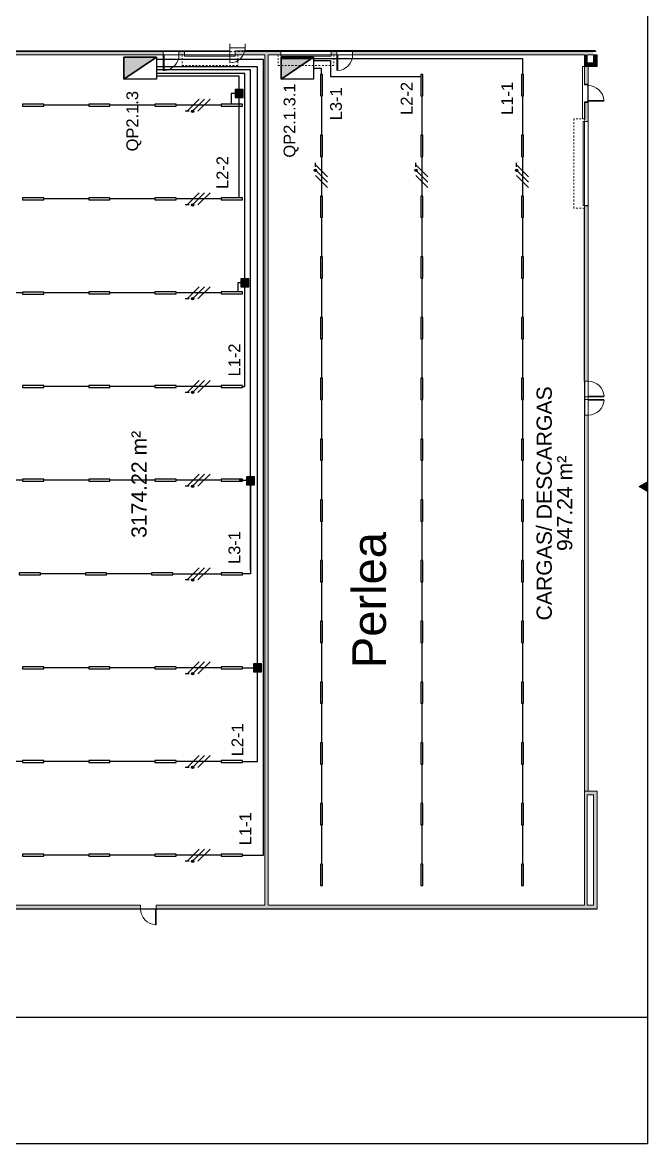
# Model space of a CAD drawing. Header units: millimetres. Extents: x -32 to 1412, y -324 to 2887.
# Drawn here: x 1259.4 to 1296.5, y 1829 to 1895.6 of the extents above; entities that cross this region are included whole.
import ezdxf

# ---------------------------------------------------------------- set-up
doc = ezdxf.new("R2010")
doc.units = ezdxf.units.MM
doc.header["$LTSCALE"] = 0.5
doc.linetypes.add('HIDDEN', pattern=[9.525, 6.35, -3.175])
doc.linetypes.add('Tracejado - 0_53_0_53', pattern=[0.00106, 0.00053, -0.00053])
doc.layers.get('0').update_dxf_attribs({"linetype": 'CONTINUOUS'})
for name, color, linetype, lineweight in [('Anotações', 7, 'CONTINUOUS', 5), ('Arq_Janelas_C', 7, 'CONTINUOUS', 9), ('Arq_Paredes', 7, 'CONTINUOUS', 5), ('Arq_Paredes_C', 7, 'CONTINUOUS', 9), ('Arq_pavimentos', 7, 'CONTINUOUS', 5), ('Arq_Portas', 7, 'CONTINUOUS', 5), ('Arq_Portas Folhas C', 7, 'CONTINUOUS', 9), ('arquitetura', 252, 'CONTINUOUS', 5), ('luminarias', 1, 'CONTINUOUS', 30), ('quadros eletricos', 3, 'CONTINUOUS', 30)]:
    doc.layers.add(name, color=color, linetype=linetype, lineweight=lineweight)
doc.layers.add('aparelhagem', color=3, linetype='CONTINUOUS')
doc.layers.add('ESQUADRIA', color=7, linetype='CONTINUOUS')
doc.styles.add('Arial nw', font='ARIALN.TTF')
doc.styles.add('Arial_5', font='arial.ttf', dxfattribs={"height": 0.9})

msp = doc.modelspace()

# ---------------------------------------------------------------- hatches: boundary and pattern name
msp.add_hatch(color=7).paths.add_polyline_path([(1296.016, 1868.02), (1296.515, 1868.308), (1296.515, 1867.732)])
at = {"layer": 'aparelhagem'}
h = msp.add_hatch(color=256, dxfattribs=at)
edge = h.paths.add_edge_path()
edge.add_arc((1269.531, 1890.308), 0.069, 0, 360)
h = msp.add_hatch(color=256, dxfattribs=at)
edge = h.paths.add_edge_path()
edge.add_arc((1276.813, 1886.803), 0.069, 0, 360)
h = msp.add_hatch(color=256, dxfattribs=at)
edge = h.paths.add_edge_path()
edge.add_arc((1282.779, 1886.803), 0.069, 0, 360)
h = msp.add_hatch(color=256, dxfattribs=at)
edge = h.paths.add_edge_path()
edge.add_arc((1288.745, 1886.803), 0.069, 0, 360)
h = msp.add_hatch(color=256, dxfattribs=at)
edge = h.paths.add_edge_path()
edge.add_arc((1269.531, 1884.742), 0.069, 0, 360)
h = msp.add_hatch(color=256, dxfattribs=at)
edge = h.paths.add_edge_path()
edge.add_arc((1269.531, 1879.176), 0.069, 0, 360)
h = msp.add_hatch(color=256, dxfattribs=at)
edge = h.paths.add_edge_path()
edge.add_arc((1269.531, 1873.61), 0.069, 0, 360)
h = msp.add_hatch(color=256, dxfattribs=at)
edge = h.paths.add_edge_path()
edge.add_arc((1269.531, 1868.044), 0.069, 0, 360)
h = msp.add_hatch(color=256, dxfattribs=at)
edge = h.paths.add_edge_path()
edge.add_arc((1269.531, 1862.478), 0.069, 0, 360)
h = msp.add_hatch(color=256, dxfattribs=at)
edge = h.paths.add_edge_path()
edge.add_arc((1269.531, 1856.912), 0.069, 0, 360)
h = msp.add_hatch(color=256, dxfattribs=at)
edge = h.paths.add_edge_path()
edge.add_arc((1269.531, 1851.346), 0.069, 0, 360)
h = msp.add_hatch(color=256, dxfattribs=at)
edge = h.paths.add_edge_path()
edge.add_arc((1269.531, 1845.78), 0.069, 0, 360)
at = {"layer": 'Arq_Paredes'}
h = msp.add_hatch(color=252, dxfattribs=at)
h.paths.add_polyline_path([(1293.29, 1893.66), (1293.29, 1893.9), (1279.02, 1893.9), (1279.02, 1893.66), (1292.925, 1893.66)], flags=0)
h.paths.add_polyline_path([(1278.09, 1893.66), (1278.09, 1893.9), (1277.755, 1893.9), (1277.755, 1893.66)], flags=0)
h.paths.add_polyline_path([(1274.755, 1893.9), (1272.055, 1893.9), (1272.055, 1893.66), (1274.755, 1893.66)], flags=0)
h.paths.add_polyline_path([(1269.055, 1893.66), (1269.055, 1893.9), (1268.72, 1893.9), (1268.72, 1893.66)], flags=0)
h.paths.add_polyline_path([(1267.79, 1893.9), (1232.061, 1893.9), (1232.061, 1893.66), (1267.79, 1893.66)], flags=0)
h.paths.add_polyline_path([(1231.131, 1893.9), (1217.006, 1893.9), (1217.006, 1893.66), (1231.131, 1893.66)], flags=0)
for points in [[(1274.016, 1893.66), (1273.816, 1893.66), (1273.816, 1843.164), (1274.016, 1843.164), (1274.016, 1877.728)], [(1292.925, 1893.66), (1292.775, 1893.66), (1292.775, 1893.187), (1292.925, 1893.187)], [(1293.304, 1892.961), (1293.304, 1893.187), (1292.775, 1893.187), (1292.775, 1892.961), (1293.001, 1892.961)], [(1293.53, 1892.961), (1293.53, 1893.66), (1293.304, 1893.66), (1293.304, 1892.961)], [(1293.53, 1842.938), (1293.53, 1849.939), (1293.304, 1849.939), (1293.304, 1842.938)], [(1292.925, 1849.713), (1292.775, 1849.713), (1292.775, 1843.164), (1292.925, 1843.164)]]:
    msp.add_hatch(color=252, dxfattribs=at).paths.add_polyline_path(points, flags=0)
h = msp.add_hatch(color=252, dxfattribs=at)
h.dxf.hatch_style = 1
h.paths.add_polyline_path([(1292.775, 1892.961), (1292.775, 1891.909), (1293.001, 1891.909), (1293.001, 1892.961)])
h.paths.add_polyline_path([(1292.775, 1872.271), (1292.775, 1849.939), (1293.001, 1849.939), (1293.001, 1872.271)])
h.paths.add_polyline_path([(1292.775, 1884.709), (1292.775, 1884.559), (1292.775, 1874.274), (1293.001, 1874.274), (1293.001, 1884.709)])
h.paths.add_polyline_path([(1292.775, 1890.834), (1292.775, 1889.859), (1292.775, 1889.709), (1293.001, 1889.709), (1293.001, 1890.834)])
h.paths.add_polyline_path([(1293.304, 1849.939), (1292.775, 1849.939), (1292.775, 1849.713), (1293.304, 1849.713)])
h = msp.add_hatch(color=252, dxfattribs=at)
h.paths.add_polyline_path([(1293.304, 1843.164), (1267.375, 1843.164), (1267.375, 1842.938), (1293.304, 1842.938)], flags=0)
h.paths.add_polyline_path([(1266.445, 1842.938), (1266.445, 1843.164), (1217.035, 1843.164), (1217.035, 1842.938), (1264.213, 1842.938)], flags=0)
h.paths.add_polyline_path([(1214.035, 1843.164), (1212.326, 1843.164), (1212.326, 1842.938), (1214.035, 1842.938)], flags=0)
h.paths.add_polyline_path([(1211.396, 1842.938), (1211.396, 1843.164), (1210.956, 1843.164), (1210.956, 1842.938)], flags=0)
at = {"layer": 'quadros eletricos'}
for points in [[(1265.452, 1892.205), (1267.382, 1893.512), (1265.452, 1893.512)], [(1274.776, 1892.205), (1276.706, 1893.512), (1274.776, 1893.512)]]:
    msp.add_hatch(color=256, dxfattribs=at).paths.add_polyline_path(points)
at = {"layer": 'quadros eletricos', "ltscale": 10}
for points in [[(1272.525, 1891.591), (1272.056, 1891.591), (1272.056, 1891.121), (1272.525, 1891.121)], [(1272.862, 1880.351), (1272.393, 1880.351), (1272.393, 1879.881), (1272.862, 1879.881)], [(1273.202, 1868.604), (1272.732, 1868.604), (1272.732, 1868.135), (1273.202, 1868.135)], [(1273.619, 1857.503), (1273.149, 1857.503), (1273.149, 1857.034), (1273.619, 1857.034)]]:
    msp.add_hatch(color=256, dxfattribs=at).paths.add_polyline_path(points)

# ---------------------------------------------------------------- linework, layer by layer
msp.add_line((1296.515, 1892.084), (1296.515, 1829.015))
at = {"color": 252}
for p, q in [((1292.775, 1890.834), (1292.775, 1889.859)), ((1292.775, 1884.709), (1293.001, 1884.709)), ((1292.775, 1874.274), (1292.775, 1884.559)), ((1292.775, 1874.274), (1292.775, 1872.271))]:
    msp.add_line(p, q, dxfattribs=at)
at = {"color": 7}
msp.add_lwpolyline([(1296.016, 1868.02), (1296.515, 1868.308), (1296.515, 1867.732)], close=True, dxfattribs=at)
at = {"layer": 'aparelhagem'}
for p, q in [((1269.214, 1890.308), (1269.927, 1891.021)), ((1269.531, 1890.308), (1270.244, 1891.021)), ((1269.848, 1890.308), (1270.561, 1891.021)), ((1269.332, 1890.308), (1269.097, 1890.308)), ((1276.813, 1887.003), (1276.813, 1887.237)), ((1282.779, 1887.003), (1282.779, 1887.237)), ((1288.745, 1887.003), (1288.745, 1887.237)), ((1276.813, 1887.12), (1277.525, 1886.407)), ((1276.813, 1886.803), (1277.525, 1886.09)), ((1282.779, 1887.12), (1283.491, 1886.407)), ((1282.779, 1886.803), (1283.491, 1886.09)), ((1288.745, 1887.12), (1289.457, 1886.407)), ((1288.745, 1886.803), (1289.457, 1886.09)), ((1276.813, 1886.486), (1277.525, 1885.773)), ((1282.779, 1886.486), (1283.491, 1885.773)), ((1288.745, 1886.486), (1289.457, 1885.773)), ((1269.214, 1884.742), (1269.927, 1885.455)), ((1269.531, 1884.742), (1270.244, 1885.455)), ((1269.848, 1884.742), (1270.561, 1885.455)), ((1269.332, 1884.742), (1269.097, 1884.742)), ((1269.214, 1879.176), (1269.927, 1879.889)), ((1269.531, 1879.176), (1270.244, 1879.889)), ((1269.848, 1879.176), (1270.561, 1879.889)), ((1269.332, 1879.176), (1269.097, 1879.176)), ((1269.214, 1873.61), (1269.927, 1874.323)), ((1269.531, 1873.61), (1270.244, 1874.323)), ((1269.848, 1873.61), (1270.561, 1874.323)), ((1269.332, 1873.61), (1269.097, 1873.61)), ((1269.214, 1868.044), (1269.927, 1868.757)), ((1269.531, 1868.044), (1270.244, 1868.757)), ((1269.848, 1868.044), (1270.561, 1868.757)), ((1269.332, 1868.044), (1269.097, 1868.044)), ((1269.214, 1862.478), (1269.927, 1863.191)), ((1269.531, 1862.478), (1270.244, 1863.191)), ((1269.848, 1862.478), (1270.561, 1863.191)), ((1269.332, 1862.478), (1269.097, 1862.478)), ((1269.214, 1856.912), (1269.927, 1857.625)), ((1269.531, 1856.912), (1270.244, 1857.625)), ((1269.848, 1856.912), (1270.561, 1857.625)), ((1269.332, 1856.912), (1269.097, 1856.912)), ((1269.214, 1851.346), (1269.927, 1852.059)), ((1269.531, 1851.346), (1270.244, 1852.059)), ((1269.848, 1851.346), (1270.561, 1852.059)), ((1269.332, 1851.346), (1269.097, 1851.346)), ((1269.214, 1845.78), (1269.927, 1846.493)), ((1269.531, 1845.78), (1270.244, 1846.493)), ((1269.848, 1845.78), (1270.561, 1846.493)), ((1269.332, 1845.78), (1269.097, 1845.78))]:
    msp.add_line(p, q, dxfattribs=at)
for centre in [(1269.531, 1890.308), (1269.531, 1890.308), (1276.813, 1886.803), (1276.813, 1886.803), (1282.779, 1886.803), (1282.779, 1886.803), (1288.745, 1886.803), (1288.745, 1886.803), (1269.531, 1884.742), (1269.531, 1884.742), (1269.531, 1879.176), (1269.531, 1879.176), (1269.531, 1873.61), (1269.531, 1873.61), (1269.531, 1868.044), (1269.531, 1868.044), (1269.531, 1862.478), (1269.531, 1862.478), (1269.531, 1856.912), (1269.531, 1856.912), (1269.531, 1851.346), (1269.531, 1851.346), (1269.531, 1845.78), (1269.531, 1845.78)]:
    msp.add_circle(centre, 0.069, dxfattribs=at)
at = {"layer": 'Arq_Janelas_C', "color": 252}
for p, q in [((1292.775, 1891.909), (1292.775, 1891.877)), ((1292.947, 1891.877), (1292.775, 1891.877)), ((1293.001, 1891.89), (1292.947, 1891.89)), ((1292.947, 1891.89), (1292.947, 1891.846)), ((1292.991, 1891.846), (1292.947, 1891.846)), ((1292.969, 1891.846), (1292.969, 1890.897)), ((1292.991, 1891.89), (1292.991, 1891.846)), ((1293.001, 1891.909), (1293.001, 1891.89)), ((1292.947, 1890.866), (1292.775, 1890.866)), ((1292.775, 1890.834), (1292.775, 1890.866)), ((1292.947, 1890.897), (1292.947, 1890.853)), ((1292.991, 1890.897), (1292.947, 1890.897)), ((1293.001, 1890.853), (1292.947, 1890.853)), ((1292.991, 1890.853), (1292.991, 1890.897)), ((1293.001, 1890.835), (1293.001, 1890.853))]:
    msp.add_line(p, q, dxfattribs=at)
at = {"layer": 'Arq_Paredes_C', "color": 252}
for p, q in [((1267.79, 1893.9), (1232.061, 1893.9)), ((1267.79, 1893.66), (1267.79, 1893.9)), ((1269.055, 1893.9), (1268.72, 1893.9)), ((1268.72, 1893.9), (1268.72, 1893.66)), ((1269.055, 1893.66), (1269.055, 1893.9)), ((1274.755, 1893.9), (1272.055, 1893.9)), ((1272.055, 1893.9), (1272.055, 1893.66)), ((1274.755, 1893.66), (1274.755, 1893.9)), ((1278.09, 1893.9), (1277.755, 1893.9)), ((1277.755, 1893.9), (1277.755, 1893.66)), ((1278.09, 1893.66), (1278.09, 1893.9)), ((1293.29, 1893.9), (1279.02, 1893.9)), ((1279.02, 1893.9), (1279.02, 1893.66)), ((1232.061, 1893.66), (1267.79, 1893.66)), ((1268.72, 1893.66), (1269.055, 1893.66)), ((1272.055, 1893.66), (1273.816, 1893.66)), ((1273.816, 1893.66), (1273.816, 1843.164)), ((1274.016, 1893.66), (1274.755, 1893.66)), ((1274.016, 1843.164), (1274.016, 1893.66)), ((1277.755, 1893.66), (1278.09, 1893.66)), ((1279.02, 1893.66), (1292.775, 1893.66)), ((1292.775, 1893.66), (1292.775, 1891.909)), ((1292.925, 1893.66), (1293.53, 1893.66)), ((1292.925, 1893.187), (1292.925, 1893.66)), ((1293.304, 1893.187), (1292.925, 1893.187)), ((1293.53, 1893.66), (1293.304, 1893.66)), ((1293.304, 1893.66), (1293.304, 1893.187)), ((1293.53, 1892.961), (1293.53, 1893.66)), ((1293.001, 1892.961), (1293.53, 1892.961)), ((1293.001, 1891.909), (1293.001, 1892.961)), ((1292.775, 1891.909), (1293.001, 1891.909)), ((1293.001, 1890.834), (1292.775, 1890.834)), ((1293.001, 1874.274), (1293.001, 1890.834)), ((1292.775, 1889.709), (1293.001, 1889.709)), ((1292.775, 1874.274), (1293.001, 1874.274)), ((1293.001, 1873.344), (1292.775, 1873.344)), ((1292.775, 1873.344), (1292.775, 1873.201)), ((1292.775, 1873.201), (1293.001, 1873.201)), ((1293.001, 1873.201), (1293.001, 1873.344)), ((1293.001, 1872.271), (1292.775, 1872.271)), ((1292.775, 1872.271), (1292.775, 1849.939)), ((1293.001, 1849.939), (1293.001, 1872.271)), ((1292.775, 1849.939), (1292.775, 1843.164)), ((1293.53, 1849.939), (1292.775, 1849.939)), ((1293.53, 1842.938), (1293.53, 1849.939)), ((1292.925, 1849.713), (1293.304, 1849.713)), ((1292.925, 1843.164), (1292.925, 1849.713)), ((1293.304, 1849.713), (1293.304, 1843.164)), ((1266.445, 1843.164), (1217.035, 1843.164)), ((1217.035, 1842.938), (1266.445, 1842.938)), ((1266.445, 1842.938), (1266.445, 1843.164)), ((1273.816, 1843.164), (1267.375, 1843.164)), ((1267.375, 1843.164), (1267.375, 1842.938)), ((1267.375, 1842.938), (1293.53, 1842.938)), ((1292.775, 1843.164), (1274.016, 1843.164)), ((1293.304, 1843.164), (1292.925, 1843.164))]:
    msp.add_line(p, q, dxfattribs=at)
at = {"layer": 'Arq_pavimentos', "color": 252}
for p, q in [((1268.72, 1893.66), (1267.79, 1893.66)), ((1279.02, 1893.66), (1278.09, 1893.66)), ((1293.001, 1892.961), (1292.656, 1892.961)), ((1292.656, 1892.961), (1292.656, 1889.859)), ((1293.53, 1892.961), (1293.001, 1892.961)), ((1293.001, 1890.834), (1293.001, 1891.909)), ((1292.991, 1890.897), (1292.991, 1891.827)), ((1293.001, 1884.709), (1293.001, 1889.709)), ((1293.001, 1873.344), (1293.001, 1874.274)), ((1293.001, 1872.271), (1293.001, 1873.201)), ((1267.375, 1842.939), (1266.445, 1842.939)), ((1266.445, 1842.938), (1267.375, 1842.938))]:
    msp.add_line(p, q, dxfattribs=at)
at = {"layer": 'Arq_Portas', "color": 252, "linetype": 'Tracejado - 0_53_0_53'}
for p, q in [((1268.905, 1893.66), (1272.205, 1893.66)), ((1268.905, 1893.66), (1268.905, 1893.026)), ((1272.205, 1893.66), (1272.205, 1893.026)), ((1274.605, 1893.66), (1277.905, 1893.66)), ((1274.605, 1893.66), (1274.605, 1893.026)), ((1277.905, 1893.66), (1277.905, 1893.026)), ((1268.905, 1893.026), (1272.205, 1893.026)), ((1274.605, 1893.026), (1277.905, 1893.026)), ((1292.14, 1889.859), (1292.14, 1884.559)), ((1292.775, 1889.859), (1292.14, 1889.859)), ((1292.775, 1889.859), (1292.775, 1884.559)), ((1292.775, 1884.559), (1292.14, 1884.559))]:
    msp.add_line(p, q, dxfattribs=at)
at = {"layer": 'Arq_Portas', "color": 252}
for centre, start, end in [((1267.79, 1893.66), 273.0763, 0), ((1278.09, 1893.66), 273.0763, 0), ((1292.991, 1890.897), 3.0763, 90), ((1293.001, 1873.344), 3.0763, 90), ((1293.001, 1873.201), 270, 356.9237), ((1267.375, 1842.938), 180, 266.9237)]:
    msp.add_arc(centre, 0.932, start, end, dxfattribs=at)
at = {"layer": 'Arq_Portas Folhas C', "color": 252}
for p, q in [((1267.79, 1893.66), (1267.79, 1892.73)), ((1267.79, 1893.66), (1267.84, 1893.66)), ((1267.84, 1893.66), (1267.84, 1892.73)), ((1272.055, 1893.66), (1269.055, 1893.66)), ((1269.055, 1893.66), (1269.055, 1893.584)), ((1269.055, 1893.584), (1272.055, 1893.584)), ((1272.055, 1893.584), (1272.055, 1893.66)), ((1277.755, 1893.66), (1274.755, 1893.66)), ((1274.755, 1893.66), (1274.755, 1893.584)), ((1274.755, 1893.584), (1277.755, 1893.584)), ((1277.755, 1893.584), (1277.755, 1893.66)), ((1278.09, 1893.66), (1278.09, 1892.73)), ((1278.09, 1893.66), (1278.14, 1893.66)), ((1278.14, 1893.66), (1278.14, 1892.73)), ((1267.79, 1892.73), (1267.84, 1892.73)), ((1292.991, 1890.947), (1293.921, 1890.947)), ((1292.991, 1890.897), (1292.991, 1890.947)), ((1292.991, 1890.897), (1293.921, 1890.897)), ((1293.921, 1890.897), (1293.921, 1890.947)), ((1292.775, 1889.709), (1292.699, 1889.709)), ((1292.699, 1889.709), (1292.699, 1884.709)), ((1292.775, 1884.709), (1292.775, 1889.709)), ((1292.699, 1884.709), (1292.775, 1884.709)), ((1293.001, 1873.394), (1293.931, 1873.394)), ((1293.001, 1873.344), (1293.001, 1873.394)), ((1293.001, 1873.344), (1293.931, 1873.344)), ((1293.001, 1873.201), (1293.931, 1873.201)), ((1293.001, 1873.201), (1293.001, 1873.151)), ((1293.931, 1873.344), (1293.931, 1873.394)), ((1293.931, 1873.201), (1293.931, 1873.151)), ((1293.001, 1873.151), (1293.931, 1873.151)), ((1267.325, 1842.938), (1267.325, 1842.008)), ((1267.375, 1842.938), (1267.325, 1842.938)), ((1267.375, 1842.938), (1267.375, 1842.008)), ((1267.375, 1842.008), (1267.325, 1842.008))]:
    msp.add_line(p, q, dxfattribs=at)
at = {"layer": 'arquitetura', "color": 252}
for p, q in [((1231.96, 1893.89), (1271.74, 1893.89)), ((1231.96, 1893.86), (1271.74, 1893.86)), ((1271.74, 1894.32), (1271.74, 1893.178)), ((1272.64, 1894.078), (1271.74, 1894.078)), ((1272.64, 1894.32), (1272.64, 1893.86)), ((1272.64, 1893.92), (1293.405, 1893.92)), ((1272.64, 1893.89), (1293.435, 1893.89)), ((1272.64, 1893.86), (1293.465, 1893.86)), ((1210.735, 1842.96), (1293.465, 1842.96))]:
    msp.add_line(p, q, dxfattribs=at)
at = {"layer": 'arquitetura', "color": 252, "linetype": 'HIDDEN', "ltscale": 0.04}
msp.add_line((1271.74, 1893.86), (1272.64, 1893.86), dxfattribs=at)
at = {"layer": 'arquitetura', "color": 252}
msp.add_arc((1271.74, 1894.078), 0.9, 270, 0, dxfattribs=at)
at = {"layer": 'ESQUADRIA'}
for p, q in [((1296.515, 1955.163), (1296.515, 1892.084)), ((1207.403, 1836.516), (1296.515, 1836.516)), ((1207.403, 1829.015), (1296.515, 1829.015))]:
    msp.add_line(p, q, dxfattribs=at)
at = {"layer": 'luminarias', "ltscale": 10}
for points in [[(1277.229, 1891.227), (1277.229, 1892.487), (1277.109, 1892.487), (1277.109, 1891.227), (1277.229, 1891.227)], [(1283.195, 1891.227), (1283.195, 1892.487), (1283.075, 1892.487), (1283.075, 1891.227), (1283.195, 1891.227)], [(1289.161, 1891.227), (1289.161, 1892.487), (1289.041, 1892.487), (1289.041, 1891.227), (1289.161, 1891.227)], [(1259.436, 1890.605), (1260.696, 1890.605), (1260.696, 1890.725), (1259.436, 1890.725), (1259.436, 1890.605)], [(1263.364, 1890.605), (1264.624, 1890.605), (1264.624, 1890.725), (1263.364, 1890.725), (1263.364, 1890.605)], [(1267.293, 1890.605), (1268.553, 1890.605), (1268.553, 1890.725), (1267.293, 1890.725), (1267.293, 1890.605)], [(1271.222, 1890.605), (1272.482, 1890.605), (1272.482, 1890.725), (1271.222, 1890.725), (1271.222, 1890.605)], [(1277.229, 1887.62), (1277.229, 1888.88), (1277.109, 1888.88), (1277.109, 1887.62), (1277.229, 1887.62)], [(1283.195, 1887.62), (1283.195, 1888.88), (1283.075, 1888.88), (1283.075, 1887.62), (1283.195, 1887.62)], [(1289.161, 1887.62), (1289.161, 1888.88), (1289.041, 1888.88), (1289.041, 1887.62), (1289.161, 1887.62)], [(1277.229, 1884.013), (1277.229, 1885.273), (1277.109, 1885.273), (1277.109, 1884.013), (1277.229, 1884.013)], [(1283.195, 1884.013), (1283.195, 1885.273), (1283.075, 1885.273), (1283.075, 1884.013), (1283.195, 1884.013)], [(1289.161, 1884.013), (1289.161, 1885.273), (1289.041, 1885.273), (1289.041, 1884.013), (1289.161, 1884.013)], [(1259.436, 1885.039), (1260.696, 1885.039), (1260.696, 1885.159), (1259.436, 1885.159), (1259.436, 1885.039)], [(1263.364, 1885.039), (1264.624, 1885.039), (1264.624, 1885.159), (1263.364, 1885.159), (1263.364, 1885.039)], [(1267.293, 1885.039), (1268.553, 1885.039), (1268.553, 1885.159), (1267.293, 1885.159), (1267.293, 1885.039)], [(1271.222, 1885.039), (1272.482, 1885.039), (1272.482, 1885.159), (1271.222, 1885.159), (1271.222, 1885.039)], [(1277.229, 1880.406), (1277.229, 1881.666), (1277.109, 1881.666), (1277.109, 1880.406), (1277.229, 1880.406)], [(1283.195, 1880.406), (1283.195, 1881.666), (1283.075, 1881.666), (1283.075, 1880.406), (1283.195, 1880.406)], [(1289.161, 1880.406), (1289.161, 1881.666), (1289.041, 1881.666), (1289.041, 1880.406), (1289.161, 1880.406)], [(1259.436, 1879.454), (1260.696, 1879.454), (1260.696, 1879.574), (1259.436, 1879.574), (1259.436, 1879.454)], [(1263.364, 1879.473), (1264.624, 1879.473), (1264.624, 1879.593), (1263.364, 1879.593), (1263.364, 1879.473)], [(1267.293, 1879.473), (1268.553, 1879.473), (1268.553, 1879.593), (1267.293, 1879.593), (1267.293, 1879.473)], [(1271.222, 1879.473), (1272.482, 1879.473), (1272.482, 1879.593), (1271.222, 1879.593), (1271.222, 1879.473)], [(1277.229, 1876.799), (1277.229, 1878.059), (1277.109, 1878.059), (1277.109, 1876.799), (1277.229, 1876.799)], [(1283.195, 1876.799), (1283.195, 1878.059), (1283.075, 1878.059), (1283.075, 1876.799), (1283.195, 1876.799)], [(1289.161, 1876.799), (1289.161, 1878.059), (1289.041, 1878.059), (1289.041, 1876.799), (1289.161, 1876.799)], [(1259.436, 1873.907), (1260.696, 1873.907), (1260.696, 1874.027), (1259.436, 1874.027), (1259.436, 1873.907)], [(1263.364, 1873.907), (1264.624, 1873.907), (1264.624, 1874.027), (1263.364, 1874.027), (1263.364, 1873.907)], [(1267.293, 1873.907), (1268.553, 1873.907), (1268.553, 1874.027), (1267.293, 1874.027), (1267.293, 1873.907)], [(1271.222, 1873.907), (1272.482, 1873.907), (1272.482, 1874.027), (1271.222, 1874.027), (1271.222, 1873.907)], [(1277.229, 1873.192), (1277.229, 1874.452), (1277.109, 1874.452), (1277.109, 1873.192), (1277.229, 1873.192)], [(1283.195, 1873.192), (1283.195, 1874.452), (1283.075, 1874.452), (1283.075, 1873.192), (1283.195, 1873.192)], [(1289.161, 1873.192), (1289.161, 1874.452), (1289.041, 1874.452), (1289.041, 1873.192), (1289.161, 1873.192)], [(1277.229, 1869.586), (1277.229, 1870.846), (1277.109, 1870.846), (1277.109, 1869.586), (1277.229, 1869.586)], [(1283.195, 1869.586), (1283.195, 1870.846), (1283.075, 1870.846), (1283.075, 1869.586), (1283.195, 1869.586)], [(1289.161, 1869.586), (1289.161, 1870.846), (1289.041, 1870.846), (1289.041, 1869.586), (1289.161, 1869.586)], [(1259.436, 1868.341), (1260.696, 1868.341), (1260.696, 1868.461), (1259.436, 1868.461), (1259.436, 1868.341)], [(1263.364, 1868.341), (1264.624, 1868.341), (1264.624, 1868.461), (1263.364, 1868.461), (1263.364, 1868.341)], [(1267.293, 1868.341), (1268.553, 1868.341), (1268.553, 1868.461), (1267.293, 1868.461), (1267.293, 1868.341)], [(1271.222, 1868.341), (1272.482, 1868.341), (1272.482, 1868.461), (1271.222, 1868.461), (1271.222, 1868.341)], [(1277.229, 1865.979), (1277.229, 1867.239), (1277.109, 1867.239), (1277.109, 1865.979), (1277.229, 1865.979)], [(1283.195, 1865.979), (1283.195, 1867.239), (1283.075, 1867.239), (1283.075, 1865.979), (1283.195, 1865.979)], [(1289.161, 1865.979), (1289.161, 1867.239), (1289.041, 1867.239), (1289.041, 1865.979), (1289.161, 1865.979)], [(1277.229, 1862.372), (1277.229, 1863.632), (1277.109, 1863.632), (1277.109, 1862.372), (1277.229, 1862.372)], [(1283.195, 1862.372), (1283.195, 1863.632), (1283.075, 1863.632), (1283.075, 1862.372), (1283.195, 1862.372)], [(1289.161, 1862.372), (1289.161, 1863.632), (1289.041, 1863.632), (1289.041, 1862.372), (1289.161, 1862.372)], [(1259.241, 1862.775), (1260.501, 1862.775), (1260.501, 1862.895), (1259.241, 1862.895), (1259.241, 1862.775)], [(1263.17, 1862.775), (1264.43, 1862.775), (1264.43, 1862.895), (1263.17, 1862.895), (1263.17, 1862.775)], [(1267.099, 1862.775), (1268.359, 1862.775), (1268.359, 1862.895), (1267.099, 1862.895), (1267.099, 1862.775)], [(1271.222, 1862.775), (1272.482, 1862.775), (1272.482, 1862.895), (1271.222, 1862.895), (1271.222, 1862.775)], [(1277.229, 1858.765), (1277.229, 1860.025), (1277.109, 1860.025), (1277.109, 1858.765), (1277.229, 1858.765)], [(1283.195, 1858.765), (1283.195, 1860.025), (1283.075, 1860.025), (1283.075, 1858.765), (1283.195, 1858.765)], [(1289.161, 1858.765), (1289.161, 1860.025), (1289.041, 1860.025), (1289.041, 1858.765), (1289.161, 1858.765)], [(1259.436, 1857.209), (1260.696, 1857.209), (1260.696, 1857.329), (1259.436, 1857.329), (1259.436, 1857.209)], [(1263.364, 1857.209), (1264.624, 1857.209), (1264.624, 1857.329), (1263.364, 1857.329), (1263.364, 1857.209)], [(1267.293, 1857.209), (1268.553, 1857.209), (1268.553, 1857.329), (1267.293, 1857.329), (1267.293, 1857.209)], [(1271.222, 1857.209), (1272.482, 1857.209), (1272.482, 1857.329), (1271.222, 1857.329), (1271.222, 1857.209)], [(1277.229, 1855.158), (1277.229, 1856.418), (1277.109, 1856.418), (1277.109, 1855.158), (1277.229, 1855.158)], [(1283.195, 1855.158), (1283.195, 1856.418), (1283.075, 1856.418), (1283.075, 1855.158), (1283.195, 1855.158)], [(1289.161, 1855.158), (1289.161, 1856.418), (1289.041, 1856.418), (1289.041, 1855.158), (1289.161, 1855.158)], [(1277.229, 1851.551), (1277.229, 1852.811), (1277.109, 1852.811), (1277.109, 1851.551), (1277.229, 1851.551)], [(1283.195, 1851.551), (1283.195, 1852.811), (1283.075, 1852.811), (1283.075, 1851.551), (1283.195, 1851.551)], [(1289.161, 1851.551), (1289.161, 1852.811), (1289.041, 1852.811), (1289.041, 1851.551), (1289.161, 1851.551)], [(1259.436, 1851.643), (1260.696, 1851.643), (1260.696, 1851.763), (1259.436, 1851.763), (1259.436, 1851.643)], [(1263.364, 1851.643), (1264.624, 1851.643), (1264.624, 1851.763), (1263.364, 1851.763), (1263.364, 1851.643)], [(1267.293, 1851.643), (1268.553, 1851.643), (1268.553, 1851.763), (1267.293, 1851.763), (1267.293, 1851.643)], [(1271.222, 1851.643), (1272.482, 1851.643), (1272.482, 1851.763), (1271.222, 1851.763), (1271.222, 1851.643)], [(1277.229, 1847.944), (1277.229, 1849.204), (1277.109, 1849.204), (1277.109, 1847.944), (1277.229, 1847.944)], [(1283.195, 1847.944), (1283.195, 1849.204), (1283.075, 1849.204), (1283.075, 1847.944), (1283.195, 1847.944)], [(1289.161, 1847.944), (1289.161, 1849.204), (1289.041, 1849.204), (1289.041, 1847.944), (1289.161, 1847.944)], [(1259.436, 1846.077), (1260.696, 1846.077), (1260.696, 1846.197), (1259.436, 1846.197), (1259.436, 1846.077)], [(1263.364, 1846.077), (1264.624, 1846.077), (1264.624, 1846.197), (1263.364, 1846.197), (1263.364, 1846.077)], [(1267.293, 1846.077), (1268.553, 1846.077), (1268.553, 1846.197), (1267.293, 1846.197), (1267.293, 1846.077)], [(1271.222, 1846.077), (1272.482, 1846.077), (1272.482, 1846.197), (1271.222, 1846.197), (1271.222, 1846.077)], [(1277.229, 1844.337), (1277.229, 1845.597), (1277.109, 1845.597), (1277.109, 1844.337), (1277.229, 1844.337)], [(1283.195, 1844.337), (1283.195, 1845.597), (1283.075, 1845.597), (1283.075, 1844.337), (1283.195, 1844.337)], [(1289.161, 1844.337), (1289.161, 1845.597), (1289.041, 1845.597), (1289.041, 1844.337), (1289.161, 1844.337)]]:
    msp.add_lwpolyline(points, dxfattribs=at)
at = {"layer": 'quadros eletricos'}
for p, q in [((1267.382, 1893.512), (1265.452, 1892.205)), ((1276.706, 1893.512), (1274.776, 1892.205))]:
    msp.add_line(p, q, dxfattribs=at)
at = {"layer": 'quadros eletricos', "ltscale": 10}
for p, q in [((1277.169, 1892.849), (1276.706, 1892.849)), ((1277.169, 1892.487), (1277.169, 1892.849)), ((1277.169, 1891.227), (1277.169, 1888.88)), ((1283.135, 1891.227), (1283.135, 1888.88)), ((1289.101, 1891.227), (1289.101, 1888.88)), ((1263.364, 1890.665), (1260.696, 1890.665)), ((1267.293, 1890.665), (1264.624, 1890.665)), ((1271.222, 1890.665), (1268.553, 1890.665)), ((1277.169, 1887.62), (1277.169, 1885.273)), ((1283.135, 1887.62), (1283.135, 1885.273)), ((1289.101, 1887.62), (1289.101, 1885.273)), ((1263.364, 1885.099), (1260.696, 1885.099)), ((1267.293, 1885.099), (1264.624, 1885.099)), ((1271.222, 1885.099), (1268.553, 1885.099)), ((1277.169, 1884.013), (1277.169, 1881.666)), ((1283.135, 1884.013), (1283.135, 1881.666)), ((1289.101, 1884.013), (1289.101, 1881.666)), ((1277.169, 1880.406), (1277.169, 1878.059)), ((1283.135, 1880.406), (1283.135, 1878.059)), ((1289.101, 1880.406), (1289.101, 1878.059)), ((1259.436, 1879.533), (1256.767, 1879.533)), ((1263.364, 1879.533), (1260.696, 1879.533)), ((1267.293, 1879.533), (1264.624, 1879.533)), ((1271.222, 1879.533), (1268.553, 1879.533)), ((1277.169, 1876.799), (1277.169, 1874.452)), ((1283.135, 1876.799), (1283.135, 1874.452)), ((1289.101, 1876.799), (1289.101, 1874.452)), ((1263.364, 1873.967), (1260.696, 1873.967)), ((1267.293, 1873.967), (1264.624, 1873.967)), ((1271.222, 1873.967), (1268.553, 1873.967)), ((1277.169, 1873.192), (1277.169, 1870.846)), ((1283.135, 1873.192), (1283.135, 1870.846)), ((1289.101, 1873.192), (1289.101, 1870.846)), ((1277.169, 1869.586), (1277.169, 1867.239)), ((1283.135, 1869.586), (1283.135, 1867.239)), ((1289.101, 1869.586), (1289.101, 1867.239)), ((1259.436, 1868.401), (1256.767, 1868.401)), ((1263.364, 1868.401), (1260.696, 1868.401)), ((1267.293, 1868.401), (1264.624, 1868.401)), ((1271.222, 1868.401), (1268.553, 1868.401)), ((1272.288, 1868.401), (1272.732, 1868.401)), ((1277.169, 1865.979), (1277.169, 1863.632)), ((1283.135, 1865.979), (1283.135, 1863.632)), ((1289.101, 1865.979), (1289.101, 1863.632)), ((1263.17, 1862.835), (1260.501, 1862.835)), ((1267.099, 1862.835), (1264.43, 1862.835)), ((1268.359, 1862.835), (1271.222, 1862.835)), ((1277.169, 1862.372), (1277.169, 1860.025)), ((1283.135, 1862.372), (1283.135, 1860.025)), ((1289.101, 1862.372), (1289.101, 1860.025)), ((1277.169, 1858.765), (1277.169, 1856.418)), ((1283.135, 1858.765), (1283.135, 1856.418)), ((1289.101, 1858.765), (1289.101, 1856.418)), ((1263.364, 1857.269), (1260.696, 1857.269)), ((1267.293, 1857.269), (1264.624, 1857.269)), ((1271.222, 1857.269), (1268.553, 1857.269)), ((1272.482, 1857.269), (1273.384, 1857.269)), ((1277.169, 1855.158), (1277.169, 1852.811)), ((1283.135, 1855.158), (1283.135, 1852.811)), ((1289.101, 1855.158), (1289.101, 1852.811)), ((1259.436, 1851.703), (1256.767, 1851.703)), ((1263.364, 1851.703), (1260.696, 1851.703)), ((1267.293, 1851.703), (1264.624, 1851.703)), ((1271.222, 1851.703), (1268.553, 1851.703)), ((1277.169, 1851.551), (1277.169, 1849.204)), ((1283.135, 1851.551), (1283.135, 1849.204)), ((1289.101, 1851.551), (1289.101, 1849.204)), ((1277.169, 1847.944), (1277.169, 1845.597)), ((1283.135, 1847.944), (1283.135, 1845.597)), ((1289.101, 1847.944), (1289.101, 1845.597)), ((1263.364, 1846.137), (1260.696, 1846.137)), ((1267.293, 1846.137), (1264.624, 1846.137)), ((1271.222, 1846.137), (1268.553, 1846.137))]:
    msp.add_line(p, q, dxfattribs=at)
at = {"layer": 'quadros eletricos'}
for points in [[(1267.382, 1892.205), (1265.452, 1892.205), (1265.452, 1893.512), (1267.382, 1893.512)], [(1276.706, 1892.205), (1274.776, 1892.205), (1274.776, 1893.512), (1276.706, 1893.512)]]:
    msp.add_lwpolyline(points, close=True, dxfattribs=at)
for points in [[(1265.452, 1892.205), (1267.382, 1893.512), (1265.452, 1893.512), (1265.452, 1892.205)], [(1274.776, 1892.205), (1276.706, 1893.512), (1274.776, 1893.512), (1274.776, 1892.205)]]:
    msp.add_lwpolyline(points, dxfattribs=at)
at = {"layer": 'quadros eletricos', "ltscale": 10}
for points in [[(1272.482, 1846.137), (1273.725, 1846.137), (1273.725, 1893.383), (1267.382, 1893.383)], [(1274.776, 1893.446), (1289.101, 1893.446), (1289.101, 1892.487)], [(1276.706, 1893.312), (1277.715, 1893.312), (1277.715, 1892.378), (1283.075, 1892.378)], [(1272.482, 1851.703), (1273.384, 1851.703), (1273.384, 1892.944), (1267.382, 1892.944)], [(1272.967, 1863.038), (1272.967, 1892.765), (1267.382, 1892.765)], [(1272.482, 1873.967), (1272.628, 1873.967), (1272.628, 1892.547), (1267.382, 1892.547)], [(1272.29, 1885.159), (1272.29, 1892.384), (1267.382, 1892.384)], [(1272.056, 1891.356), (1271.814, 1891.356), (1271.814, 1890.725)], [(1272.393, 1880.116), (1272.205, 1880.116), (1272.205, 1879.593)], [(1272.967, 1868.135), (1272.967, 1862.835), (1272.482, 1862.835)]]:
    msp.add_lwpolyline(points, dxfattribs=at)
for points in [[(1272.525, 1891.591), (1272.056, 1891.591), (1272.056, 1891.121), (1272.525, 1891.121)], [(1272.862, 1880.351), (1272.393, 1880.351), (1272.393, 1879.881), (1272.862, 1879.881)], [(1273.202, 1868.604), (1272.732, 1868.604), (1272.732, 1868.135), (1273.202, 1868.135)], [(1273.619, 1857.503), (1273.149, 1857.503), (1273.149, 1857.034), (1273.619, 1857.034)]]:
    msp.add_lwpolyline(points, close=True, dxfattribs=at)

# ---------------------------------------------------------------- texts
at = {"insert": (1280.013, 1861.283), "char_height": 2, "attachment_point": 5, "rotation": 90, "style": 'Arial nw'}
msp.add_mtext_dynamic_manual_height_columns('{\\fArial|b0|i0|c0|p34;Perlea}', width=29.85448, gutter_width=2, heights=[3.301], dxfattribs=at)
at = {"layer": 'Anotações', "color": 252, "char_height": 0.9, "attachment_point": 2, "rotation": 90, "line_spacing_factor": 0.941778, "style": 'Arial_5'}
for s, insert, width in [('CARGAS/ DESCARGAS', (1289.934, 1867.025), 16.5934), ('3174.22 m²', (1265.899, 1868.156), 7.60255), ('947.24 m²', (1291.151, 1867.025), 6.76517)]:
    msp.add_mtext(s, dxfattribs=dict(at, insert=insert, width=width))
at = {"layer": 'quadros eletricos', "char_height": 0.7, "attachment_point": 1, "rotation": 90, "style": 'Arial nw'}
for s, width, heights, insert in [('{\\fArial|b0|i0|c0|p34;QP2.1.3.1}', 3.66252, [0.976], (1274.927, 1887.553)), ('{\\fArial|b0|i0|c0|p34;L2-2}', 3.15338, [0], (1281.874, 1890.092)), ('{\\fArial|b0|i0|c0|p34;L1-1}', 3.15338, [0], (1287.84, 1890.092)), ('{\\fArial|b0|i0|c0|p34;QP2.1.3}', 3.66252, [0.976], (1265.602, 1887.924)), ('{\\fArial|b0|i0|c0|p34;L3-1}', 3.15338, [0], (1277.683, 1889.771)), ('{\\fArial|b0|i0|c0|p34;L2-2}', 3.15338, [0], (1270.946, 1885.691)), ('{\\fArial|b0|i0|c0|p34;L1-2}', 3.15338, [0], (1271.656, 1874.559)), ('{\\fArial|b0|i0|c0|p34;L3-1}', 3.15338, [0], (1271.656, 1863.427)), ('{\\fArial|b0|i0|c0|p34;L2-1}', 3.15338, [0], (1271.837, 1852.009)), ('{\\fArial|b0|i0|c0|p34;L1-1}', 3.15338, [0], (1272.307, 1846.729))]:
    msp.add_mtext_dynamic_manual_height_columns(s, width=width, gutter_width=2, heights=heights, dxfattribs=dict(at, insert=insert))

doc.saveas('drawing.dxf')
